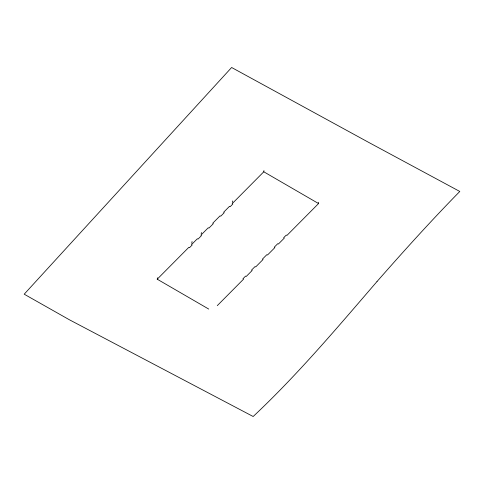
<?xml version="1.0" encoding="UTF-8"?>
<svg xmlns="http://www.w3.org/2000/svg" width="484" height="484" viewBox="0 0 484 484"><rect width="100%" height="100%" fill="white"/><g stroke="black" fill="none" stroke-linecap="round" stroke-linejoin="round"><path stroke-width="0.73" d="M217.268 305.646L243.609 279.099L242.968 278.748L245.612 276.08L246.259 276.431L252.17 270.471L251.529 270.114L255.05 266.569L255.691 266.926L263.054 259.497L262.413 259.146L266.865 254.657L267.507 255.014L274.876 247.59L274.228 247.233L277.749 243.688L278.391 244.039L284.308 238.08L283.666 237.729L286.31 235.055L286.952 235.412L318.563 203.552L318.617 202.27M192.069 241.552L191.749 243.319M208.743 309.07L157.221 279.195L188.827 247.336L189.462 247.723L192.112 245.055L191.476 244.668L197.393 238.709L198.029 239.096L201.544 235.551L200.908 235.163L208.277 227.734L208.913 228.121L213.359 223.638L212.724 223.251L220.093 215.828L220.728 216.215L224.249 212.67L223.608 212.276L229.525 206.317L230.16 206.704L232.81 204.036L232.175 203.649L263.78 171.79L263.949 170.568M201.187 233.814L201.441 232.55M232.447 202.318L232.725 200.951M157.221 279.195L157.596 277.762M263.78 171.79L318.563 203.552M377.012 281.531C337.154 327.813 297.733 374.622 253.162 416.506L69.442 319.797L24.2 294.193L231.624 67.494L368.983 142.556L459.8 191.464C431.232 220.571 403.91 250.881 377.012 281.531"/></g></svg>
